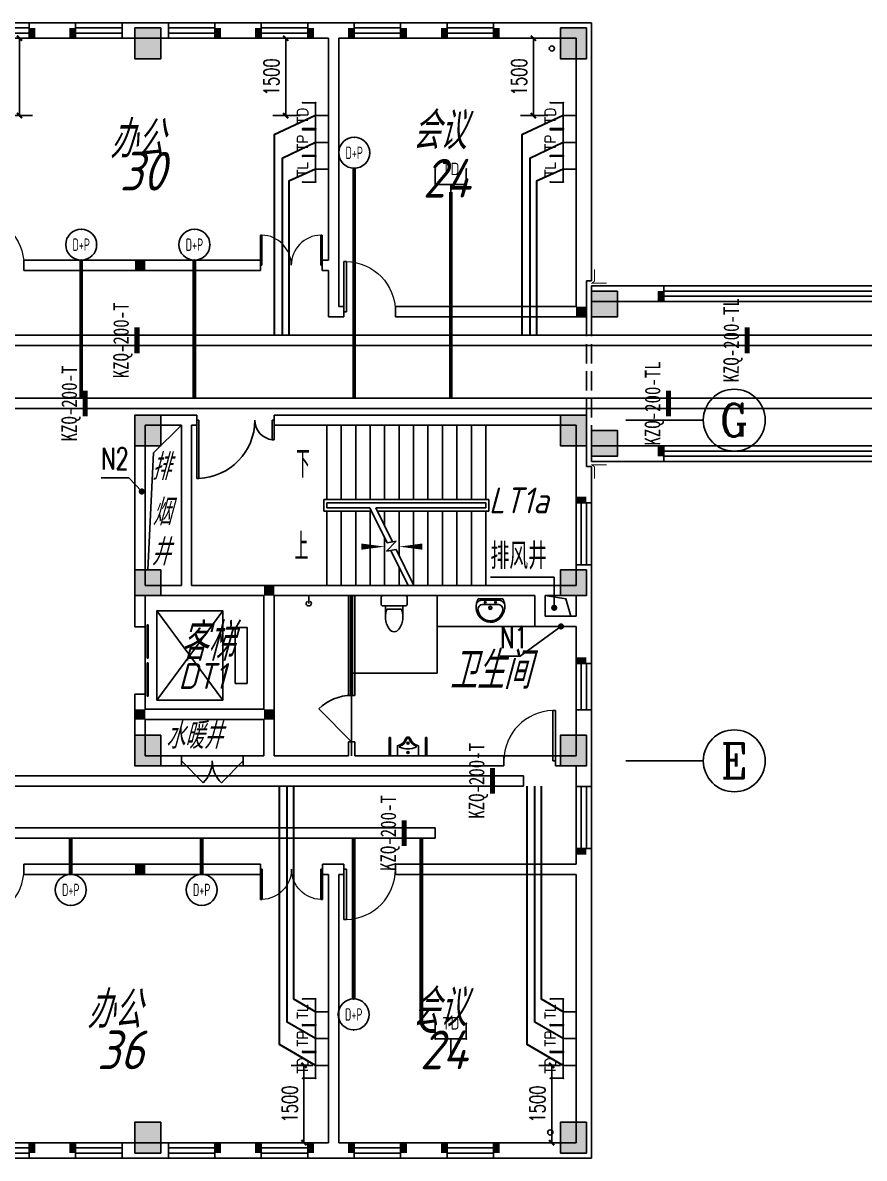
# Model space of a CAD drawing. Extents: x 1398449 to 2142961, y 256969 to 1032940.
# Drawn here: x 1615767 to 1632076, y 576258 to 598258 of the extents above; entities that cross this region are included whole.
import ezdxf
from ezdxf.enums import TextEntityAlignment as Align

# ---------------------------------------------------------------- set-up
doc = ezdxf.new("R2010")
doc.units = 0
doc.header["$LTSCALE"] = 1500
doc.header["$PDSIZE"] = 50
doc.linetypes.add('DASH', pattern=[0.35, 0.25, -0.1])
for name, color, linetype in [('1-建筑底图', 8, 'Continuous'), ('AXIS_TEXT', 7, 'Continuous'), ('CABLETRAY_PDS', 6, 'Continuous'), ('EQUIP-通讯', 3, 'Continuous'), ('TEL_DIM', 3, 'Continuous'), ('WIRE-综合布线', 5, 'Continuous'), ('光纤点位', 3, 'Continuous'), ('内网桥架', 1, 'Continuous'), ('抗震支吊架', 2, 'Continuous'), ('构造柱', 6, 'Continuous'), ('水', 5, 'Continuous'), ('洁具', 7, 'Continuous'), ('红机电话', 3, 'Continuous'), ('结构柱子', 253, 'Continuous'), ('蓝机电话', 3, 'Continuous')]:
    doc.layers.add(name, color=color, linetype=linetype)
doc.layers.add('内网线路', color=1, linetype='Continuous', lineweight=30)
doc.styles.add('_TCH_AXIS', font='COMPLEX', dxfattribs={"bigfont": 'GBCBIG'})
doc.styles.add('_TCH_DIM', font='SIMPLEX', dxfattribs={"bigfont": 'GBCBIG'})
doc.styles.add('_TCH_DIM_T3', font='SIMPLEX', dxfattribs={"width": 0.705882, "bigfont": 'GBCBIG'})
doc.styles.add('_TEL_ATTDEF', font='GBENOR', dxfattribs={"width": 0.8, "height": 3, "bigfont": 'GBCBIG'})
doc.styles.add('_TEL_DIM', font='SIMPLEX', dxfattribs={"width": 0.8, "height": 3.5, "bigfont": 'HZTXT'})
doc.styles.add('A_DIM', font='simplex.shx', dxfattribs={"width": 0.7, "bigfont": 'gbcbig.shx'})
doc.styles.add('COMPLEX', font='COMPLEX')
doc.styles.add('kzcad', font='', dxfattribs={"width": 0.8})
doc.styles.get("Standard").update_dxf_attribs({"font": 'gbeitc.shx', "bigfont": 'gbcbig.shx'})
doc.styles.get('kzcad').set_extended_font_data('SimSun')
doc.linetypes.add('JIEDI', pattern='A,1.25,-0.25,0.25,-0.25,0.625,["/",Standard,S=0.6,R=0,X=0,Y=-0.3],0.625,-0.25,0.25,-0.25', length=4)
doc.dimstyles.new('_TCH_ARCH&&100', dxfattribs={"dimtxt": 297.5, "dimasz": 100, "dimexe": 250, "dimexo": 300, "dimgap": 126.25, "dimtad": 1, "dimdec": 0, "dimzin": 0, "dimdsep": 46, "dimtxsty": '_TCH_DIM_T3', "dimblk": 'ARCHTICK', "dimcen": 0.09, "dimclrt": 7, "dimazin": 2, "dimtfac": 1, "dimtdec": 0, "dimtix": 1, "dimtmove": 2, "dimatfit": 3, "dimfxl": 1, "dimtolj": 1, "dimtzin": 0, "dimarcsym": 0})

# ---------------------------------------------------------------- blocks, each defined once
blk = doc.blocks.new('gfhtyhtyhrer')
at = {"layer": '构造柱', "color": 0}
for points in [[(-325089, 1373678), (-325089, 1373478), (-325209, 1373678), (-325209, 1373478)], [(-324309, 1373678), (-324309, 1373478), (-324429, 1373678), (-324429, 1373478)], [(-321489, 1373678), (-321489, 1373478), (-321609, 1373678), (-321609, 1373478)], [(-320709, 1373678), (-320709, 1373478), (-320829, 1373678), (-320829, 1373478)], [(-319689, 1373678), (-319689, 1373478), (-319809, 1373678), (-319809, 1373478)], [(-318909, 1373678), (-318909, 1373478), (-319029, 1373678), (-319029, 1373478)], [(-317889, 1373678), (-317889, 1373478), (-318009, 1373678), (-318009, 1373478)], [(-317109, 1373678), (-317109, 1373478), (-317229, 1373678), (-317229, 1373478)], [(-316089, 1373678), (-316089, 1373478), (-316209, 1373678), (-316209, 1373478)], [(-323159, 1369178), (-323159, 1368978), (-322959, 1369178), (-322959, 1368978)], [(-313029, 1368378), (-313029, 1368578), (-312909, 1368378), (-312909, 1368578)], [(-314409, 1368278), (-314409, 1368078), (-314609, 1368278), (-314609, 1368078)], [(-313029, 1365378), (-313029, 1365578), (-312909, 1365378), (-312909, 1365578)], [(-314409, 1364478), (-314609, 1364478), (-314409, 1364598), (-314609, 1364598)], [(-320659, 1362878), (-320659, 1362678), (-320459, 1362878), (-320459, 1362678)], [(-314409, 1361364), (-314609, 1361364), (-314409, 1361484), (-314609, 1361484)], [(-323159, 1360478), (-323159, 1360278), (-322959, 1360478), (-322959, 1360278)], [(-320659, 1360478), (-320659, 1360278), (-320459, 1360478), (-320459, 1360278)], [(-314409, 1357658), (-314609, 1357658), (-314409, 1357778), (-314609, 1357778)], [(-323159, 1357478), (-323159, 1357278), (-322959, 1357478), (-322959, 1357278)], [(-325089, 1352078), (-325089, 1351878), (-325209, 1352078), (-325209, 1351878)], [(-324309, 1352078), (-324309, 1351878), (-324429, 1352078), (-324429, 1351878)], [(-321489, 1352078), (-321489, 1351878), (-321609, 1352078), (-321609, 1351878)], [(-320709, 1352078), (-320709, 1351878), (-320829, 1352078), (-320829, 1351878)], [(-319689, 1352078), (-319689, 1351878), (-319809, 1352078), (-319809, 1351878)], [(-318909, 1352078), (-318909, 1351878), (-319029, 1352078), (-319029, 1351878)], [(-317889, 1352078), (-317889, 1351878), (-318009, 1352078), (-318009, 1351878)], [(-317109, 1352078), (-317109, 1351878), (-317229, 1352078), (-317229, 1351878)], [(-316089, 1352078), (-316089, 1351878), (-316209, 1352078), (-316209, 1351878)]]:
    blk.add_solid(points, dxfattribs=at)
blk = doc.blocks.new('A$C16D95650')
at = {"layer": '结构柱子'}
h = blk.add_hatch(color=6, dxfattribs=at)
h.dxf.hatch_style = 1
h.paths.add_polyline_path([(99450, 35900), (99450, 36500), (98950, 36500), (98950, 35900)])
h = blk.add_hatch(color=6, dxfattribs=at)
h.dxf.hatch_style = 1
h.paths.add_polyline_path([(107700, 36500), (107200, 36500), (107200, 35900), (107700, 35900)])
h = blk.add_hatch(color=6, dxfattribs=at)
h.dxf.hatch_style = 1
h.paths.add_polyline_path([(107800, 31400), (108300, 31400), (108300, 30900), (107800, 30900)])
h = blk.add_hatch(color=6, dxfattribs=at)
h.dxf.hatch_style = 1
h.paths.add_polyline_path([(99450, 28400), (99450, 29000), (98950, 29000), (98950, 28400)])
h = blk.add_hatch(color=6, dxfattribs=at)
h.dxf.hatch_style = 1
h.paths.add_polyline_path([(107700, 29000), (107200, 29000), (107200, 28400), (107700, 28400)])
h = blk.add_hatch(color=6, dxfattribs=at)
h.dxf.hatch_style = 1
h.paths.add_polyline_path([(107799, 28700), (108299, 28700), (108299, 28200), (107799, 28200)])
h = blk.add_hatch(color=6, dxfattribs=at)
h.dxf.hatch_style = 1
h.paths.add_polyline_path([(99450, 26000), (98950, 26000), (98950, 25500), (99450, 25500)])
h = blk.add_hatch(color=6, dxfattribs=at)
h.dxf.hatch_style = 1
h.paths.add_polyline_path([(107700, 26000), (107200, 26000), (107200, 25500), (107700, 25500)])
h = blk.add_hatch(color=6, dxfattribs=at)
h.dxf.hatch_style = 1
h.paths.add_polyline_path([(99450, 22800), (98950, 22800), (98950, 22200), (99450, 22200)])
h = blk.add_hatch(color=6, dxfattribs=at)
h.dxf.hatch_style = 1
h.paths.add_polyline_path([(107700, 22800), (107200, 22800), (107200, 22200), (107700, 22200)])
h = blk.add_hatch(color=6, dxfattribs=at)
h.dxf.hatch_style = 1
h.paths.add_polyline_path([(99450, 15300), (98950, 15300), (98950, 14700), (99450, 14700)])
h = blk.add_hatch(color=6, dxfattribs=at)
h.dxf.hatch_style = 1
h.paths.add_polyline_path([(107700, 14700), (107700, 15300), (107200, 15300), (107200, 14700)])
at = {"layer": '结构柱子', "color": 6}
for points in [[(99450, 36500), (98950, 36500), (98950, 35900), (99450, 35900)], [(107700, 36500), (107200, 36500), (107200, 35900), (107700, 35900)], [(108300, 31400), (107800, 31400), (107800, 30900), (108300, 30900)], [(99450, 29000), (98950, 29000), (98950, 28400), (99450, 28400)], [(107700, 29000), (107200, 29000), (107200, 28400), (107700, 28400)], [(108300, 28700), (107800, 28700), (107800, 28200), (108300, 28200)], [(99450, 26000), (98950, 26000), (98950, 25500), (99450, 25500)], [(107700, 26000), (107200, 26000), (107200, 25500), (107700, 25500)], [(99450, 22800), (98950, 22800), (98950, 22200), (99450, 22200)], [(107700, 22800), (107200, 22800), (107200, 22200), (107700, 22200)], [(99450, 15300), (98950, 15300), (98950, 14700), (99450, 14700)], [(107700, 15300), (107200, 15300), (107200, 14700), (107700, 14700)]]:
    blk.add_lwpolyline(points, close=True, dxfattribs=at)
blk = doc.blocks.new('shui1')
at = {"layer": '水'}
for centre in [(557073, 185838), (557042, 164838)]:
    blk.add_circle(centre, 50, dxfattribs=at)
blk = doc.blocks.new('JB-LinYuTou')
blk.add_line((0, 0), (0, -150))
blk.add_arc((0, -150), 50, 120, 60)
blk = doc.blocks.new('_E6')
for p, q in [((240, 0), (-240, 0)), ((-237, 0), (239, 0)), ((240, 0), (270, -79)), ((-213, -36), (-271, -91)), ((-240, 0), (-270, -79)), ((-179, -23), (181, -23)), ((141, -105), (-141, -105)), ((-141, -105), (141, -105)), ((217, -37), (274, -95))]:
    blk.add_line(p, q)
for centre, radius in [((-99, -65), 16.3), ((2, -172), 31.6), ((2, -172), 23), ((101, -65), 16.3)]:
    blk.add_circle(centre, radius)
for centre, radius, start, end in [((28, -152), 307, 166.1751, 244.7296), ((-141, -205), 100, 90, 190.5602), ((-179, -73), 50, 90, 133.181), ((-28, -152), 307, 297.0639, 13.8249), ((141, -205), 100, 349.4398, 90), ((181, -73), 50, 44.5607, 90), ((0, -179), 243, 190.5602, 349.4398), ((0, -201), 250, 245.8071, 296.4628), ((28, -152), 307, 266.589, 266.5936)]:
    blk.add_arc(centre, radius, start, end)
at = {"width": 0.8, "flags": 9}
for tag in ['XSIZE', 'YSIZE']:
    blk.add_attdef(tag, (0, 0), '', height=0.5, dxfattribs=at)
blk = doc.blocks.new('_AXISO')
blk.add_circle((0, 0), 0.5)
at = {"layer": 'AXIS_TEXT', "style": 'COMPLEX', "width": 1.041667}
blk.add_attdef('A', text='', height=0.56, dxfattribs=at).set_placement((-0.25, -0.28), (0.25, -0.28), align=Align.FIT)
blk = doc.blocks.new('$TCHSYS$WIN2D')
for p, q in [((-0.5, 0.5), (0.5, 0.5)), ((-0.5, 0.5), (-0.5, -0.5)), ((0.5, 0.5), (0.5, -0.5)), ((0.5, 0.1667), (-0.5, 0.1667)), ((0.5, -0.1667), (-0.5, -0.1667)), ((-0.5, -0.5), (0.5, -0.5))]:
    blk.add_line(p, q)
blk = doc.blocks.new('$plan$00002826')
at = {"layer": '洁具', "color": 7}
blk.add_line((-260, -140), (-260, 140), dxfattribs=at)
at = {"layer": '洁具'}
blk.add_line((-200, 170), (-200, -170), dxfattribs=at)
blk.add_lwpolyline([(-650, 92, 0.537872), (-650, -92, 0.149947), (-430, -170), (-200, -170), (-200, -220, 0.414214), (-170, -250), (-30, -250, 0.414214), (0, -220), (0, 220, 0.414214), (-30, 250), (-170, 250, 0.414214), (-200, 220), (-200, 170), (-430, 170, 0.149947)], format="xyb", close=True, dxfattribs=at)
at = {"layer": '洁具', "color": 7}
for centre, start, end in [((-413, -227), 67.4505, 91.4725), ((-413, 227), 268.6339, 292.5495)]:
    blk.add_arc(centre, 398, start, end, dxfattribs=at)
blk = doc.blocks.new('$DorLib2D$00000001')
for p, q in [((0.45, 0.975), (0.5, 0.975)), ((0.45, 0), (0.45, 0.975)), ((0.5, 0), (0.5, 0.975)), ((0.5, 0), (0.45, 0))]:
    blk.add_line(p, q)
at = {"lineweight": 13}
blk.add_arc((0.475, 0), 0.975, 91.4693, 180, dxfattribs=at)
blk = doc.blocks.new('$DorLib2D$00000225')
at = {"color": 0}
for p, q in [((0.475, -0.001), (0.475, 0.752)), ((0.475, 0.752), (0.5, 0.752)), ((0.5, -0.001), (0.5, 0.752)), ((-0.5, 0), (-0.5, 0.252)), ((-0.475, 0.252), (-0.5, 0.252)), ((-0.475, 0), (-0.475, 0.252)), ((-0.475, 0), (-0.5, 0)), ((0.475, -0.001), (0.5, -0.001))]:
    blk.add_line(p, q, dxfattribs=at)
for centre, radius, start, end in [((0.505, -0.002), 0.755, 92.2493, 179.7238), ((-0.501, 0.003), 0.251, 359.7899, 84.0974)]:
    blk.add_arc(centre, radius, start, end, dxfattribs=at)
blk = doc.blocks.new('$DorLib2D$00000002')
for p, q in [((-0.5, 0), (-0.5, 0.4875)), ((-0.475, 0.4875), (-0.5, 0.4875)), ((-0.475, 0), (-0.475, 0.4875)), ((0.475, 0), (0.475, 0.4875)), ((0.475, 0.4875), (0.5, 0.4875)), ((0.5, 0), (0.5, 0.4875)), ((-0.5, 0), (-0.475, 0)), ((0.5, 0), (0.475, 0))]:
    blk.add_line(p, q)
at = {"lineweight": 13}
for centre, start, end in [((-0.4875, 0), 0, 88.53072), ((0.4875, 0), 91.46928, 180)]:
    blk.add_arc(centre, 0.4875, start, end, dxfattribs=at)
blk = doc.blocks.new('$DorLib2D$00000116')
at = {"color": 0}
for p, q in [((-0.5, 0), (-0.146, 0.354)), ((0.5, 0), (0.146, 0.354))]:
    blk.add_line(p, q, dxfattribs=at)
for centre, start, end in [((-0.5, 0), 0, 45), ((0.5, 0), 135, 180)]:
    blk.add_arc(centre, 0.5, start, end, dxfattribs=at)
blk = doc.blocks.new('$DORLIB2D$00000127')
at = {"color": 0}
for points in [[(-0.533, 0.795), (-0.533, 0.69)], [(-0.033, 0.795), (-0.533, 0.795)], [(-0.033, 0.69), (-0.533, 0.69)], [(-0.033, 0.795), (-0.033, 0.69)], [(0.533, 0.795), (0.033, 0.795)], [(0.033, 0.795), (0.033, 0.69)], [(0.533, 0.69), (0.033, 0.69)], [(0.533, 0.795), (0.533, 0.69)], [(0.5, 0.5), (-0.5, 0.5)]]:
    blk.add_lwpolyline(points, dxfattribs=at)
blk = doc.blocks.new('$lvtry$00000222')
at = {"color": 0, "elevation": 0}
blk.add_lwpolyline([(-205, -191), (-205, 0), (205, 0), (205, -191, 0.268068), (51, -323, -0.317765), (0, -360, -0.317765), (-51, -323, 0.268068)], format="xyb", close=True, dxfattribs=at)
at = {"color": 0}
for centre in [(0, -60, 0), (0, -242, 0)]:
    blk.add_circle(centre, 20, dxfattribs=at)
for centre, radius, start, end in [((-152, -175, 0), 10, 114.1084, 248.1394), ((5, -526, 0), 395, 66.6675, 114.1084), ((-243, -401, 0), 233, 19.2639, 68.1394), ((243, -401, 0), 233, 110.4941, 160.7361), ((158, -173, 0), 10, 290.4941, 66.6675), ((0, -316, 0), 24, 199.2639, 269.4998), ((0, -316, 0), 24, 270.5002, 340.7361)]:
    blk.add_arc(centre, radius, start, end, dxfattribs=at)
for p in [(0, -60, 0), (0, -242, 0)]:
    blk.add_point(p, dxfattribs=at)
blk = doc.blocks.new('$DorLib2D$00000114')
at = {"color": 0}
blk.add_line((0.5, 0), (-0.207, 0.707), dxfattribs=at)
blk.add_arc((0.5, 0), 1, 135, 180, dxfattribs=at)
blk = doc.blocks.new('1-三层建筑底图')
at = {"layer": '1-建筑底图'}
for p, q in [((97700, 36600), (96800, 36600)), ((96800, 36600), (96800, 36300)), ((97700, 36300), (97700, 36600)), ((99500, 36600), (98600, 36600)), ((98600, 36600), (98600, 36300)), ((99500, 36300), (99500, 36600)), ((101300, 36600), (100400, 36600)), ((100400, 36600), (100400, 36300)), ((101300, 36300), (101300, 36600)), ((102700, 36600), (102200, 36600)), ((102200, 36600), (102200, 36300)), ((103100, 36600), (102700, 36600)), ((103100, 36300), (103100, 36600)), ((104900, 36600), (104000, 36600)), ((104000, 36600), (104000, 36300)), ((104900, 36300), (104900, 36600)), ((107700, 36600), (105800, 36600)), ((105800, 36600), (105800, 36300)), ((107700, 31600), (107700, 36600)), ((96800, 36300), (97700, 36300)), ((98600, 36300), (99500, 36300)), ((100400, 36300), (101300, 36300)), ((102200, 36300), (102600, 36300)), ((102600, 32000), (102600, 36300)), ((102800, 36300), (103100, 36300)), ((102800, 31900), (102800, 36300)), ((104000, 36300), (104900, 36300)), ((105800, 36300), (107400, 36300)), ((107400, 31600), (107400, 36300)), ((101280.9, 32000), (96700, 32000)), ((96700, 32000), (96700, 31800)), ((101280.9, 31800), (101280.9, 32000)), ((102600, 32000), (102480.9, 32000)), ((102480.9, 32000), (102480.9, 31800)), ((102800, 31100), (102800, 31900)), ((96700, 31800), (101280.9, 31800)), ((102480.9, 31800), (102600, 31800)), ((102600, 30900), (102600, 31800)), ((107400, 31600), (107400, 31100)), ((107600, 31600), (107700, 31600)), ((107600, 31600), (107600, 30900)), ((109100, 31500), (107700, 31500)), ((107700, 31500), (107700, 31200)), ((109100, 31200), (109100, 31500)), ((102900, 31100), (102800, 31100)), ((102900, 30900), (102900, 31100)), ((107400, 31100), (103900, 31100)), ((103900, 31100), (103900, 30900)), ((107700, 31200), (109100, 31200)), ((102600, 30900), (102900, 30900)), ((103900, 30900), (107600, 30900)), ((99850, 29000), (98850, 29000)), ((98850, 25600), (98850, 29000)), ((100050, 29000), (99850, 29000)), ((100050, 28800), (100050, 29000)), ((107600, 29000), (101550, 29000)), ((101550, 29000), (101550, 28800)), ((107600, 29000), (107600, 28000)), ((108364.9, 28900), (109864.9, 28900)), ((99750, 28800), (99050, 28800)), ((99050, 25700), (99050, 28800)), ((99750, 25700), (99750, 28800)), ((99950, 25700), (99950, 28800)), ((99950, 28800), (100050, 28800)), ((101550, 28800), (107400, 28800)), ((105650, 28800), (102570, 28800)), ((102570, 27360), (102570, 28800)), ((102850, 27360), (102850, 28800)), ((103130, 27360), (103130, 28800)), ((103410, 27360), (103410, 28800)), ((103690, 27360), (103690, 28800)), ((103970, 27360), (103970, 28800)), ((104250, 27360), (104250, 28800)), ((104530, 27360), (104530, 28800)), ((104810, 27360), (104810, 28800)), ((105090, 27360), (105090, 28800)), ((105370, 27360), (105370, 28800)), ((105650, 27360), (105650, 28800)), ((107400, 28800), (105650, 28800)), ((105650, 28800), (105650, 27360)), ((107400, 25700), (107400, 28800)), ((107400, 28800), (107400, 28000)), ((109100, 28400), (107700, 28400)), ((107700, 28400), (107700, 28100)), ((109100, 28100), (109100, 28400)), ((107400, 28000), (107400, 27300)), ((107700, 28000), (107600, 28000)), ((107700, 28100), (109100, 28100)), ((107700, 27300), (107700, 28000)), ((98730.3, 27785.7), (98198.8, 27785.7)), ((98983.3, 27517.9), (98730.3, 27785.7)), ((102510, 27360), (102510, 27140)), ((105710, 27360), (102510, 27360)), ((105650, 27300), (102570, 27300)), ((102570, 27300), (102570, 27200)), ((105650, 27300), (102570, 27300)), ((102570, 27200), (102570, 27300)), ((105650, 27200), (105650, 27300)), ((105650, 27300), (105650, 27200)), ((105710, 27140), (105710, 27360)), ((107400, 27300), (107700, 27300)), ((102510, 27140), (103434.8, 27140)), ((102570, 27200), (103405.3, 27200)), ((102570, 27200), (103405.3, 27200)), ((102570, 27140), (102570, 25700)), ((102850, 27140), (102850, 25700)), ((103130, 27140), (103130, 25700)), ((103405.3, 27200), (103739.6, 26520.6)), ((103410, 27140), (103410, 25700)), ((103516.8, 27200), (105650, 27200)), ((103516.8, 27200), (103841.1, 26540.7)), ((103516.8, 27200), (105650, 27200)), ((103546.3, 27140), (105710, 27140)), ((103690, 27140), (103690, 26847.9)), ((103970, 27140), (103970, 26278.7)), ((104250, 27140), (104250, 25709.5)), ((104530, 27140), (104530, 25700)), ((104810, 27140), (104810, 25700)), ((105090, 27140), (105090, 25700)), ((105370, 27140), (105370, 25700)), ((105650, 27140), (105650, 25700)), ((105650, 27140), (105650, 25700)), ((103690, 26621.3), (103690, 25700)), ((103914.6, 26555.2), (103728.4, 26361.1)), ((103739.6, 26520.6), (103914.6, 26555.2)), ((103728.4, 26361.1), (103911.6, 26397.3)), ((103810.1, 26377.2), (104143.2, 25700)), ((103911.6, 26397.3), (104254.7, 25700)), ((103970, 26052.1), (103970, 25700)), ((107700, 26100), (107400, 26100)), ((107400, 26100), (107400, 25700)), ((107700, 25600), (107700, 26100)), ((106975.9, 25856.2), (105740.8, 25856.2)), ((106975.9, 25265), (106975.9, 25856.2)), ((98850, 25600), (98850, 24894.4)), ((99750, 25700), (99050, 25700)), ((101450, 25700), (99950, 25700)), ((103050, 25700), (101450, 25700)), ((102570, 25700), (104143.2, 25700)), ((106700, 25700), (103050, 25700)), ((104254.7, 25700), (105650, 25700)), ((105650, 25700), (107400, 25700)), ((107400, 25700), (106700, 25700)), ((107700, 25000), (107700, 25600)), ((99850, 25500), (99050, 25500)), ((99050, 24894.4), (99050, 25500)), ((101350, 25500), (99850, 25500)), ((101350, 23300), (101350, 25500)), ((101550, 23200), (101550, 25500)), ((102990, 25500), (101550, 25500)), ((103110, 25500), (102990, 25500)), ((103050, 25500), (103050, 22400)), ((106600, 25500), (103110, 25500)), ((104710, 24000), (104710, 25500)), ((106600, 24900), (106600, 25500)), ((106800, 25100), (106800, 25500)), ((107400, 25500), (106800, 25500)), ((107400, 25100), (107400, 25500)), ((100555, 23478.4), (99275, 25204.8)), ((99275, 23478.4), (100555, 25204.8)), ((107400, 25100), (106800, 25100)), ((98850, 24894.4), (99050, 24894.4)), ((107106.9, 24903.7), (106314.5, 24327.8)), ((107400, 24900), (106600, 24900)), ((107400, 24900), (107400, 24186.8)), ((107700, 24186.8), (107700, 25000)), ((106314.5, 24327.8), (105930.1, 24327.8)), ((104710, 24000), (103050, 24000)), ((107400, 24186.8), (107700, 24186.8)), ((99050, 23594.4), (98850, 23594.4)), ((98850, 23594.4), (98850, 23200)), ((99050, 23300), (99050, 23594.4)), ((98850, 22200), (98850, 23200)), ((101350, 23300), (99050, 23300)), ((99050, 22400), (99050, 23100)), ((101350, 23100), (99050, 23100)), ((101350, 22400), (101350, 23100)), ((101550, 22400), (101550, 23200)), ((107700, 23286.8), (107400, 23286.8)), ((107400, 23286.8), (107400, 22400)), ((107700, 22300), (107700, 23286.8)), ((103110, 22668.1), (102990, 22668.1)), ((102990, 22668.1), (102990, 22400)), ((103110, 22400), (103110, 22668.1)), ((103779.4, 22400), (103779.4, 22750)), ((103779.4, 22750), (103804.4, 22750)), ((103804.4, 22400), (103804.4, 22750)), ((104479.4, 22400), (104479.4, 22750)), ((104479.4, 22750), (104504.4, 22750)), ((104504.4, 22400), (104504.4, 22750)), ((99750, 22400), (99050, 22400)), ((100950, 22400), (99750, 22400)), ((99750, 22200), (99750, 22400)), ((101350, 22400), (100950, 22400)), ((100950, 22400), (100950, 22200)), ((102990, 22400), (101550, 22400)), ((106000, 22400), (103110, 22400)), ((103779.4, 22400), (103804.4, 22400)), ((104479.4, 22400), (104504.4, 22400)), ((106000, 22200), (106000, 22400)), ((107000, 22400), (106000, 22400)), ((107400, 22400), (107000, 22400)), ((107000, 22400), (107000, 22200)), ((107700, 21800), (107700, 22300)), ((108364.9, 22300), (109864.9, 22300)), ((98850, 22200), (99750, 22200)), ((100950, 22200), (99750, 22200)), ((100950, 22200), (101450, 22200)), ((103050, 22200), (101450, 22200)), ((103050, 22200), (106000, 22200)), ((107000, 22200), (107400, 22200)), ((107400, 22200), (107400, 21800)), ((107400, 21800), (107700, 21800)), ((107700, 20600), (107400, 20600)), ((107400, 20600), (107400, 20300)), ((107700, 20200), (107700, 20600)), ((101284.9, 20300), (96700, 20300)), ((96700, 20300), (96700, 20100)), ((101284.9, 20100), (101284.9, 20300)), ((102700, 20300), (102484.9, 20300)), ((102484.9, 20300), (102484.9, 20100)), ((102900, 20300), (102700, 20300)), ((102900, 20100), (102900, 20300)), ((107400, 20300), (103900, 20300)), ((103900, 20300), (103900, 20100)), ((96700, 20100), (101284.9, 20100)), ((102484.9, 20100), (102600, 20100)), ((102600, 20100), (102600, 14900)), ((102800, 20100), (102800, 14900)), ((102800, 20100), (102900, 20100)), ((103900, 20100), (107400, 20100)), ((107400, 14900), (107400, 20100)), ((107700, 14600), (107700, 20200)), ((97700, 14900), (96800, 14900)), ((96800, 14900), (96800, 14600)), ((97700, 14600), (97700, 14900)), ((99500, 14900), (98600, 14900)), ((98600, 14900), (98600, 14600)), ((99500, 14600), (99500, 14900)), ((101300, 14900), (100400, 14900)), ((100400, 14900), (100400, 14600)), ((101300, 14600), (101300, 14900)), ((102600, 14900), (102200, 14900)), ((102200, 14900), (102200, 14600)), ((103100, 14900), (102800, 14900)), ((103100, 14600), (103100, 14900)), ((104900, 14900), (104000, 14900)), ((104000, 14900), (104000, 14600)), ((104900, 14600), (104900, 14900)), ((107400, 14900), (105800, 14900)), ((105800, 14900), (105800, 14600)), ((96800, 14600), (97700, 14600)), ((98600, 14600), (99500, 14600)), ((100400, 14600), (101300, 14600)), ((102200, 14600), (102700, 14600)), ((102700, 14600), (103100, 14600)), ((104000, 14600), (104900, 14600)), ((105800, 14600), (107700, 14600))]:
    blk.add_line(p, q, dxfattribs=at)
at = {"layer": '1-建筑底图', "linetype": 'DASH'}
for p, q in [((107600, 30900), (107600, 29000)), ((107700, 30900), (107700, 28700))]:
    blk.add_line(p, q, dxfattribs=at)
at = {"layer": '1-建筑底图', "const_width": 20}
for points in [[(107756.1, 31821.1), (107756.1, 31594.1), (107712.8, 31556.6), (107756.1, 31556.7), (107992.1, 31556.7)], [(107756.1, 27768), (107756.1, 27994.9), (107712.8, 28032.5), (107756.1, 28032.4), (107992.1, 28032.4)]]:
    blk.add_lwpolyline(points, dxfattribs=at)
at = {"layer": '1-建筑底图'}
for points in [[(99100, 26000), (99211.3, 28264.2), (99750, 28800)], [(106600, 25500), (106600, 24900), (104710, 24900), (104710, 25500)], [(107300, 25100), (107203.8, 25439.8), (106800, 25500)]]:
    blk.add_lwpolyline(points, dxfattribs=at)
for points in [[(102430, 28050, 0, 0, 0), (106525, 28050, 0, 0, 0), (106525, 26450, 0, 0, 0), (103970, 26450, 0, 120, 0), (104420, 26450, 0, 0, 0)], [(102430, 26450, 0, 0, 0), (103690, 26450, 0, 120, 0), (103240, 26450, 0, 0, 0)]]:
    blk.add_lwpolyline(points, format="xyseb", dxfattribs=at)
at = {"layer": '1-建筑底图', "const_width": 60}
for points in [[(99003.9, 27496.1, 1), (98962.7, 27539.7, 1)], [(106975.9, 25235, 1), (106975.9, 25295, 1)], [(107131.2, 24921.4, 1), (107082.6, 24886.1, 1)]]:
    blk.add_lwpolyline(points, format="xyb", close=True, dxfattribs=at)
at = {"layer": '1-建筑底图'}
for points in [[(99275, 23478.4), (99275, 25204.8), (100555, 25204.8), (100555, 23478.4)], [(100790, 23798.4), (100790, 24884.8), (101025, 24884.8), (101025, 23798.4)]]:
    blk.add_lwpolyline(points, close=True, dxfattribs=at)
for name, p, xscale, yscale, zscale, rotation in [('$TCHSYS$WIN2D', (96350, 36450), 900, 300, 900, 180), ('$TCHSYS$WIN2D', (98150, 36450), 900, 300, 900, 180), ('$TCHSYS$WIN2D', (99950, 36450), 900, 300, 900, 180), ('$TCHSYS$WIN2D', (101750, 36450), 900, 300, 900, 180), ('$TCHSYS$WIN2D', (103550, 36450), 900, 300, 900, 180), ('$TCHSYS$WIN2D', (105350, 36450), 900, 300, 900, 180), ('$DorLib2D$00000001', (96200, 31900), 1000, -1000, 1000, 180), ('$DorLib2D$00000002', (101880.9, 31900), -1200, -1200, -1200, 180), ('$DorLib2D$00000001', (103400, 31000), 1000, -1000, 1000, 180), ('$TCHSYS$WIN2D', (111550, 31350), -4900.000000000058, 300, -4900.000000000058, 179.9999999898613), ('$DorLib2D$00000225', (100800, 28900), 1500, 1500, 200, 180), ('$TCHSYS$WIN2D', (111550, 28250), 4900.000003879715, -300, 4900.000003879715, 359.9999999207209), ('$TCHSYS$WIN2D', (107550, 26700), 1200, 300, 1200, 90), ('$TCHSYS$WIN2D', (103050, 24534), 1931.930024386034, 120, 1931.930024386034, 90), ('$DORLIB2D$00000127', (98950, 24244.4), 1300, -200, 200, 90), ('$TCHSYS$WIN2D', (107550, 23736.8), -900, 300, -900, 90), ('$DorLib2D$00000114', (103050, 23118.1), -900, 900, -900, 90), ('$DorLib2D$00000001', (106500, 22300), -1000, -1000, -1000, 180), ('$DorLib2D$00000116', (100350, 22300), 1200, 1200, 200, 180.0000000000027), ('$TCHSYS$WIN2D', (107550, 21200), 1200, -300, 1200, 90.0000000029285), ('$DorLib2D$00000001', (96200, 20200), 1000, 1000, 1000, 180.0000000023549), ('$DorLib2D$00000002', (101884.9, 20200), -1200, 1200, -1200, 180.0000000023549), ('$DorLib2D$00000001', (103400, 20200), 1000, 1000, 1000, 180.0000000029293), ('$TCHSYS$WIN2D', (96350, 14750), 900, 300, 900, 180.0000000029293), ('$TCHSYS$WIN2D', (98150, 14750), 900, 300, 900, 180.0000000029293), ('$TCHSYS$WIN2D', (99950, 14750), 900, 300, 900, 180.0000000029293), ('$TCHSYS$WIN2D', (101750, 14750), 900, 300, 900, 180.0000000029293), ('$TCHSYS$WIN2D', (103550, 14750), 900, 300, 900, 180.0000000029293), ('$TCHSYS$WIN2D', (105350, 14750), 900, 300, 900, 180.0000000029293)]:
    blk.add_blockref(name, p, dxfattribs=dict(at, xscale=xscale, yscale=yscale, zscale=zscale, rotation=rotation))
for name, p in [('gfhtyhtyhrer', (422009.4, -1337177.6)), ('A$C16D95650', (-100, 0)), ('shui1', (-450141.7, -149737.7)), ('JB-LinYuTou', (102220, 25500))]:
    blk.add_blockref(name, p, dxfattribs=at)
ref = blk.add_blockref('_AXISO', (110464.9, 28900), dxfattribs=dict(at, xscale=1200, yscale=1200, zscale=1200))
ref.add_attrib('A', 'G', dxfattribs={"layer": 'AXIS_TEXT', "height": 637.8, "style": '_TCH_AXIS'}).set_placement((110191.6, 28581.1), (110738.3, 28581.1), align=Align.FIT)
for name, p, rotation in [('$plan$00002826', (103874.2, 25500), 90), ('$lvtry$00000222', (104141.9, 22400, 0), 179.999999999212)]:
    blk.add_blockref(name, p, dxfattribs=dict(at, rotation=rotation))
at = {"layer": '1-建筑底图', "xscale": -1}
blk.add_blockref('_E6', (105739.8, 25435.6), dxfattribs=at)
at = {"layer": '1-建筑底图'}
ref = blk.add_blockref('_AXISO', (110464.9, 22300), dxfattribs=dict(at, xscale=1200, yscale=1200, zscale=1200))
ref.add_attrib('A', 'E', dxfattribs={"layer": 'AXIS_TEXT', "height": 668.2, "style": '_TCH_AXIS'}).set_placement((110210.4, 21965.9), (110719.5, 21965.9), align=Align.FIT)
for s, height, p in [('办公', 723.4, (98362.2, 33976.6)), ('会议', 723.4, (104226.1, 34148.8)), ('30', 750, (98554.7, 33348.3)), ('24', 750, (104430.4, 33211.6)), ('排', 506.4, (99173.5, 27740.9)), ('LT1a', 500, (105708.5, 27094.8)), ('烟', 506.4, (99189.4, 26864.2)), ('井', 506.4, (99165.5, 26090.6)), ('客梯', 723.4, (99724, 24241.5)), ('卫生间', 723.4, (104947, 23690.9)), ('DT1', 500, (99692.6, 23692.9)), ('水暖井', 506.38, (99447.4, 22535.4)), ('办公', 723.4, (97919.9, 17116.2)), ('会议', 723.4, (104226.1, 17156.2)), ('36', 750, (98115.7, 16325.5)), ('24', 750, (104374.5, 16325.5))]:
    blk.add_text(s, height=height, dxfattribs=at).set_placement(p)
at = {"layer": '1-建筑底图', "style": 'A_DIM', "width": 0.7}
for s, height, p in [('N2', 420, (98198.8, 27943.2)), ('下', 525, (101974.4, 27787.5)), ('上', 525, (101945.5, 26187.5)), ('N1', 420, (105930.1, 24485.3))]:
    blk.add_text(s, height=height, dxfattribs=at).set_placement(p)
at = {"layer": '1-建筑底图', "style": '_TCH_DIM'}
blk.add_text('排风井', height=506.38, dxfattribs=at).set_placement((105740.8, 26013.7))
blk = doc.blocks.new('$equip_U$00000080(win7-PC-hzk)')
blk.add_circle((0, 0.5), 0.5)
for p in [(0, 0.999), (-0.5, 0.5), (0.5, 0.5)]:
    blk.add_point(p)
at = {"color": 7, "style": '_TEL_DIM', "width": 0.7}
blk.add_attdef('$TEXT$', text='', height=0.4, dxfattribs=at).set_placement((0, 0.5), align=Align.MIDDLE_CENTER)
at = {"color": 7, "style": '_TEL_DIM', "flags": 1}
for tag in ['A', 'REMARK']:
    blk.add_attdef(tag, text='', height=0.00002, dxfattribs=at).set_placement((0, 0), align=Align.MIDDLE_CENTER)
blk = doc.blocks.new('$equip$00002670')
for p, q in [((-0.5, 0.499), (-0.5, 0.999)), ((0.5, 0.999), (0.5, 0.499)), ((0.5, 0.499), (-0.5, 0.499)), ((0, 0.5), (0, 0))]:
    blk.add_line(p, q)
for p in [(-0.5, 0.999), (0.5, 0.999), (-0.5, 0.499), (0.5, 0.499), (0, 0)]:
    blk.add_point(p)
at = {"color": 7, "style": '_TEL_DIM'}
blk.add_attdef('$TEXT$', text='', height=0.4, dxfattribs=at).set_placement((0, 0.999), align=Align.MIDDLE_CENTER)
at = {"color": 7, "style": '_TEL_DIM', "flags": 1}
blk.add_attdef('A', text='', height=0.000025, dxfattribs=at).set_placement((0, 0), align=Align.MIDDLE_CENTER)
blk = doc.blocks.new('$equip$00001867')
for p, q in [((-0.5, 0.499), (-0.5, 0.999)), ((0.5, 0.999), (0.5, 0.499)), ((0.5, 0.499), (-0.5, 0.499)), ((0, 0.5), (0, 0))]:
    blk.add_line(p, q)
for p in [(-0.5, 0.999), (0.5, 0.999), (-0.5, 0.499), (0.5, 0.499), (0, 0)]:
    blk.add_point(p)
at = {"color": 7, "style": '_TEL_DIM'}
blk.add_attdef('$TEXT$', text='', height=0.4, dxfattribs=at).set_placement((0, 0.999), align=Align.MIDDLE_CENTER)
at = {"color": 7, "style": '_TEL_DIM', "flags": 1}
blk.add_attdef('A', text='', height=0.00002, dxfattribs=at).set_placement((0, 0), align=Align.MIDDLE_CENTER)
blk = doc.blocks.new('_ArchTick')
at = {"color": 0, "linetype": 'ByBlock', "const_width": 0.4}
blk.add_lwpolyline([(-0.5, -0.5), (0.5, 0.5)], dxfattribs=at)
blk = doc.blocks.new('*D1133')
at = {"layer": 'Defpoints', "color": 0, "transparency": 16777216}
for p in [(1626018, 578058), (1626491, 578058), (1626491, 576558)]:
    blk.add_point(p, dxfattribs=at)
at = {"layer": 'TEL_DIM', "color": 0, "lineweight": -2, "transparency": 16777216}
for p, q in [((1626191, 578058), (1625768, 578058)), ((1626018, 576558), (1626018, 578058)), ((1626191, 576558), (1625768, 576558))]:
    blk.add_line(p, q, dxfattribs=at)
at = {"layer": 'TEL_DIM', "color": 0, "lineweight": -2, "transparency": 16777216, "xscale": 100, "yscale": 100, "zscale": 100}
for p, rotation in [((1626018, 578058), 90), ((1626018, 576558), 270)]:
    blk.add_blockref('_ArchTick', p, dxfattribs=dict(at, rotation=rotation))
at = {"layer": 'TEL_DIM', "color": 7, "transparency": 16777216, "insert": (1625743, 577308), "char_height": 297.5, "attachment_point": 5, "rotation": 90, "style": '_TCH_DIM_T3'}
blk.add_mtext('\\A1;1500', dxfattribs=at)
blk = doc.blocks.new('*D1134')
at = {"layer": 'Defpoints', "color": 0, "transparency": 16777216}
for p in [(1621218, 578058), (1621691, 578058), (1621691, 576558)]:
    blk.add_point(p, dxfattribs=at)
at = {"layer": 'TEL_DIM', "color": 0, "lineweight": -2, "transparency": 16777216}
for p, q in [((1621391, 578058), (1620968, 578058)), ((1621218, 576558), (1621218, 578058)), ((1621391, 576558), (1620968, 576558))]:
    blk.add_line(p, q, dxfattribs=at)
at = {"layer": 'TEL_DIM', "color": 0, "lineweight": -2, "transparency": 16777216, "xscale": 100, "yscale": 100, "zscale": 100}
for p, rotation in [((1621218, 578058), 90), ((1621218, 576558), 270)]:
    blk.add_blockref('_ArchTick', p, dxfattribs=dict(at, rotation=rotation))
at = {"layer": 'TEL_DIM', "color": 7, "transparency": 16777216, "insert": (1620943, 577308), "char_height": 297.5, "attachment_point": 5, "rotation": 90, "style": '_TCH_DIM_T3'}
blk.add_mtext('\\A1;1500', dxfattribs=at)
blk = doc.blocks.new('*D1158')
at = {"layer": 'Defpoints', "color": 0, "transparency": 16777216}
for p in [(1614691, 597958), (1615705, 597958), (1614691, 596458)]:
    blk.add_point(p, dxfattribs=at)
at = {"layer": 'TEL_DIM', "color": 0, "lineweight": -2, "transparency": 16777216}
for p, q in [((1614991, 597958), (1615955, 597958)), ((1615705, 596458), (1615705, 597958)), ((1614991, 596458), (1615955, 596458))]:
    blk.add_line(p, q, dxfattribs=at)
at = {"layer": 'TEL_DIM', "color": 0, "lineweight": -2, "transparency": 16777216, "xscale": 100, "yscale": 100, "zscale": 100}
for p, rotation in [((1615705, 597958), 90), ((1615705, 596458), 270)]:
    blk.add_blockref('_ArchTick', p, dxfattribs=dict(at, rotation=rotation))
at = {"layer": 'TEL_DIM', "color": 7, "transparency": 16777216, "insert": (1615430, 597208), "char_height": 297.5, "attachment_point": 5, "rotation": 90, "style": '_TCH_DIM_T3'}
blk.add_mtext('\\A1;1500', dxfattribs=at)
blk = doc.blocks.new('*D1163')
at = {"layer": 'Defpoints', "color": 0, "transparency": 16777216}
for p in [(1625663, 597958), (1626241, 597958), (1626241, 596458)]:
    blk.add_point(p, dxfattribs=at)
at = {"layer": 'TEL_DIM', "color": 0, "lineweight": -2, "transparency": 16777216}
for p, q in [((1625941, 597958), (1625413, 597958)), ((1625663, 596458), (1625663, 597958)), ((1625941, 596458), (1625413, 596458))]:
    blk.add_line(p, q, dxfattribs=at)
at = {"layer": 'TEL_DIM', "color": 0, "lineweight": -2, "transparency": 16777216, "xscale": 100, "yscale": 100, "zscale": 100}
for p, rotation in [((1625663, 597958), 90), ((1625663, 596458), 270)]:
    blk.add_blockref('_ArchTick', p, dxfattribs=dict(at, rotation=rotation))
at = {"layer": 'TEL_DIM', "color": 7, "transparency": 16777216, "insert": (1625388, 597208), "char_height": 297.5, "attachment_point": 5, "rotation": 90, "style": '_TCH_DIM_T3'}
blk.add_mtext('\\A1;1500', dxfattribs=at)
blk = doc.blocks.new('*D1164')
at = {"layer": 'Defpoints', "color": 0, "transparency": 16777216}
for p in [(1620863, 597958), (1621441, 597958), (1621441, 596458)]:
    blk.add_point(p, dxfattribs=at)
at = {"layer": 'TEL_DIM', "color": 0, "lineweight": -2, "transparency": 16777216}
for p, q in [((1621141, 597958), (1620613, 597958)), ((1620863, 596458), (1620863, 597958)), ((1621141, 596458), (1620613, 596458))]:
    blk.add_line(p, q, dxfattribs=at)
at = {"layer": 'TEL_DIM', "color": 0, "lineweight": -2, "transparency": 16777216, "xscale": 100, "yscale": 100, "zscale": 100}
for p, rotation in [((1620863, 597958), 90), ((1620863, 596458), 270)]:
    blk.add_blockref('_ArchTick', p, dxfattribs=dict(at, rotation=rotation))
at = {"layer": 'TEL_DIM', "color": 7, "transparency": 16777216, "insert": (1620588, 597208), "char_height": 297.5, "attachment_point": 5, "rotation": 90, "style": '_TCH_DIM_T3'}
blk.add_mtext('\\A1;1500', dxfattribs=at)

msp = doc.modelspace()

# ---------------------------------------------------------------- linework, layer by layer
at = {"layer": 'CABLETRAY_PDS'}
for p, q in [((1592941, 590980.8), (1640591, 590980.8)), ((1640591, 590780.8), (1592941, 590780.8)), ((1592941, 582657.6), (1623760.3, 582657.6)), ((1623760.3, 582657.6), (1623760.3, 582457.6)), ((1623760.3, 582457.6), (1592941, 582457.6))]:
    msp.add_line(p, q, dxfattribs=at)
at = {"layer": 'WIRE-综合布线', "linetype": 'Continuous', "const_width": 75}
for points in [[(1622190.7, 590980.8), (1622190.7, 595437.9)], [(1624063.1, 590980.8), (1624063.1, 594975)], [(1616899.7, 590980.8), (1616899.7, 593657.6)], [(1619094.5, 590980.8), (1619094.5, 593657.6)], [(1616698, 581757.6), (1616698, 582457.6)], [(1619235.2, 581757.6), (1619235.2, 582457.6)], [(1622181.6, 579343.6), (1622181.6, 582457.6)]]:
    msp.add_lwpolyline(points, dxfattribs=at)
msp.add_lwpolyline([(1623763.1, 578721.7), (1623693.5, 578721.7, -0.4142136), (1623493.5, 578921.7), (1623493.5, 582457.6)], format="xyb", dxfattribs=at)
at = {"layer": '内网桥架'}
for p, q in [((1593610.1, 592203.1), (1640697.9, 592203.1)), ((1640697.9, 592003.1), (1593610.1, 592003.1)), ((1591809.1, 583669.3), (1625472.1, 583669.3)), ((1625472.1, 583669.3), (1625472.1, 583469.3)), ((1625472.1, 583469.3), (1591809.1, 583469.3))]:
    msp.add_line(p, q, dxfattribs=at)
at = {"layer": '内网线路'}
for points in [[(1621441.5, 596457.6), (1620641.4, 596083.5), (1620641.4, 592203.1)], [(1626241.5, 596457.6), (1625441.4, 596083.5), (1625441.4, 592203.1)], [(1621441.5, 595933.9), (1620794.4, 595630), (1620794.4, 592203.1)], [(1626241.5, 595933.9), (1625594.4, 595630), (1625594.4, 592203.1)], [(1621441.5, 595419.3), (1620925.5, 595187.1), (1620925.5, 592203.1)], [(1626241.5, 595419.3), (1625725.5, 595187.1), (1625725.5, 592203.1)], [(1621441.5, 578057.6), (1620744.9, 578462), (1620744.9, 583469.3)], [(1621441.5, 578577.6), (1620892.6, 578891.8), (1620892.6, 583469.3)], [(1621441.5, 579095.9), (1621023.6, 579339), (1621023.6, 583469.3)], [(1626241.5, 578057.6), (1625544.9, 578462), (1625544.9, 583469.3)], [(1626241.5, 578577.6), (1625692.6, 578891.8), (1625692.6, 583469.3)], [(1626241.5, 579095.9), (1625823.6, 579339), (1625823.6, 583469.3)]]:
    msp.add_lwpolyline(points, dxfattribs=at)
at = {"layer": '抗震支吊架', "color": 5, "const_width": 100}
for points in [[(1617981.1, 591853.1), (1617981.1, 592353.1)], [(1629805.9, 591853.1), (1629805.9, 592353.1)], [(1624872.1, 583319.3), (1624872.1, 583819.3)]]:
    msp.add_lwpolyline(points, dxfattribs=at)
at = {"layer": '抗震支吊架', "color": 2, "const_width": 100}
for points in [[(1616977.3, 590630.8), (1616977.3, 591130.8)], [(1628281.9, 590630.8), (1628281.9, 591130.8)], [(1623160.3, 582307.6), (1623160.3, 582807.6)]]:
    msp.add_lwpolyline(points, dxfattribs=at)

# ---------------------------------------------------------------- block references
at = {"layer": '1-建筑底图', "linetype": 'JIEDI'}
msp.add_blockref('1-三层建筑底图', (1519091, 561657.6), dxfattribs=at)
at = {"layer": 'EQUIP-通讯', "linetype": 'JIEDI'}
ref = msp.add_blockref('$equip_U$00000080(win7-PC-hzk)', (1621891, 595737.6), dxfattribs=dict(at, xscale=-600, yscale=600, zscale=600, rotation=270))
ref.add_attrib('$TEXT$', 'D+P', dxfattribs={"layer": '0', "color": 7, "height": 240, "style": '_TEL_ATTDEF', "width": 0.7}).set_placement((1622190.7, 595737.6), align=Align.MIDDLE_CENTER)
ref = msp.add_blockref('$equip$00002670', (1624063.1, 594825.1), dxfattribs=dict(at, xscale=-600, yscale=600, zscale=600))
ref.add_attrib('$TEXT$', 'TD', dxfattribs={"layer": '0', "color": 7, "height": 240, "style": '_TEL_ATTDEF'}).set_placement((1624063.1, 595424.5), align=Align.MIDDLE_CENTER)
ref = msp.add_blockref('$equip_U$00000080(win7-PC-hzk)', (1616600, 593957.3), dxfattribs=dict(at, xscale=-600, yscale=600, zscale=600, rotation=270))
ref.add_attrib('$TEXT$', 'D+P', dxfattribs={"layer": '0', "color": 7, "height": 240, "style": '_TEL_ATTDEF', "width": 0.7}).set_placement((1616899.7, 593957.3), align=Align.MIDDLE_CENTER)
ref = msp.add_blockref('$equip_U$00000080(win7-PC-hzk)', (1618794.8, 593957.3), dxfattribs=dict(at, xscale=-600, yscale=600, zscale=600, rotation=270))
ref.add_attrib('$TEXT$', 'D+P', dxfattribs={"layer": '0', "color": 7, "height": 240, "style": '_TEL_ATTDEF', "width": 0.7}).set_placement((1619094.5, 593957.3), align=Align.MIDDLE_CENTER)
ref = msp.add_blockref('$equip_U$00000080(win7-PC-hzk)', (1616398.3, 581457.9), dxfattribs=dict(at, xscale=-600, yscale=600, zscale=600, rotation=270))
ref.add_attrib('$TEXT$', 'D+P', dxfattribs={"layer": '0', "color": 7, "height": 240, "style": '_TEL_ATTDEF', "width": 0.7}).set_placement((1616698, 581457.9), align=Align.MIDDLE_CENTER)
ref = msp.add_blockref('$equip_U$00000080(win7-PC-hzk)', (1618935.5, 581457.9), dxfattribs=dict(at, xscale=-600, yscale=600, zscale=600, rotation=270))
ref.add_attrib('$TEXT$', 'D+P', dxfattribs={"layer": '0', "color": 7, "height": 240, "style": '_TEL_ATTDEF', "width": 0.7}).set_placement((1619235.2, 581457.9), align=Align.MIDDLE_CENTER)
ref = msp.add_blockref('$equip_U$00000080(win7-PC-hzk)', (1622481.3, 579043.9), dxfattribs=dict(at, xscale=600.0000000000002, yscale=600.0000000000002, zscale=600.0000000000002, rotation=89.99999999999999))
ref.add_attrib('$TEXT$', 'D+P', dxfattribs={"layer": '0', "color": 7, "height": 240, "style": '_TEL_ATTDEF', "width": 0.7}).set_placement((1622181.6, 579043.9), align=Align.MIDDLE_CENTER)
ref = msp.add_blockref('$equip$00002670', (1624063.1, 578272.3), dxfattribs=dict(at, xscale=-600, yscale=600, zscale=600))
ref.add_attrib('$TEXT$', 'TD', dxfattribs={"layer": '0', "color": 7, "height": 240, "style": '_TEL_ATTDEF'}).set_placement((1624063.1, 578871.7), align=Align.MIDDLE_CENTER)
at = {"layer": '光纤点位', "xscale": 500, "yscale": 500, "zscale": 500, "rotation": 90}
for p in [(1621691, 596457.6), (1626491, 596457.6), (1621691, 578057.6), (1626491, 578057.6)]:
    msp.add_blockref('$equip$00002670', p, dxfattribs=at).add_auto_attribs({'$TEXT$': 'TD'})
at = {"layer": '红机电话', "xscale": 500, "yscale": 500, "zscale": 500, "rotation": 90}
for p in [(1621691, 595933.9), (1626491, 595933.9), (1621691, 578577.6), (1626491, 578577.6)]:
    msp.add_blockref('$equip$00001867', p, dxfattribs=at).add_auto_attribs({'$TEXT$': 'TP'})
at = {"layer": '蓝机电话', "xscale": 500, "yscale": 500, "zscale": 500, "rotation": 90}
for p in [(1621691, 595419.3), (1626491, 595419.3), (1621691, 579095.9), (1626491, 579095.9)]:
    msp.add_blockref('$equip$00001867', p, dxfattribs=at).add_auto_attribs({'$TEXT$': 'TL'})

# ---------------------------------------------------------------- texts
at = {"layer": '抗震支吊架', "color": 5, "style": 'kzcad', "width": 0.8}
for s, p in [('KZQ-200-TL', (1629645.9, 592103.1)), ('KZQ-200-T', (1617821.1, 592103.1)), ('KZQ-200-T', (1624712.1, 583569.3))]:
    msp.add_text(s, height=300, rotation=89.88539, dxfattribs=at).set_placement(p, align=Align.CENTER)
at = {"layer": '抗震支吊架', "color": 2, "style": 'kzcad', "width": 0.8}
for s, p in [('KZQ-200-T', (1616817.3, 590880.8)), ('KZQ-200-TL', (1628121.9, 590880.8)), ('KZQ-200-T', (1623000.3, 582557.6))]:
    msp.add_text(s, height=300, rotation=89.88539, dxfattribs=at).set_placement(p, align=Align.CENTER)

# ---------------------------------------------------------------- dimensions: what is measured, and where the dimension line sits
at = {"layer": 'TEL_DIM'}
for p1, p2, distance, picture, middle in [((1614691, 596457.6), (1614691, 597957.6), -1014, '*D1158', (1615429.9, 597207.6)), ((1621441.5, 596457.6), (1621441.5, 597957.6), 578.5, '*D1164', (1620588, 597207.6)), ((1626241.5, 596457.6), (1626241.5, 597957.6), 578.5, '*D1163', (1625388, 597207.6)), ((1621691, 576557.6), (1621691, 578057.6), 473.5, '*D1134', (1620942.5, 577307.6)), ((1626491, 576557.6), (1626491, 578057.6), 473.5, '*D1133', (1625742.5, 577307.6))]:
    dim = msp.add_aligned_dim(p1=p1, p2=p2, distance=distance, dimstyle='_TCH_ARCH&&100', dxfattribs=at)
    dim.commit()
    dim.dimension.update_dxf_attribs({"geometry": picture, "text_midpoint": middle})

doc.saveas('drawing.dxf')
